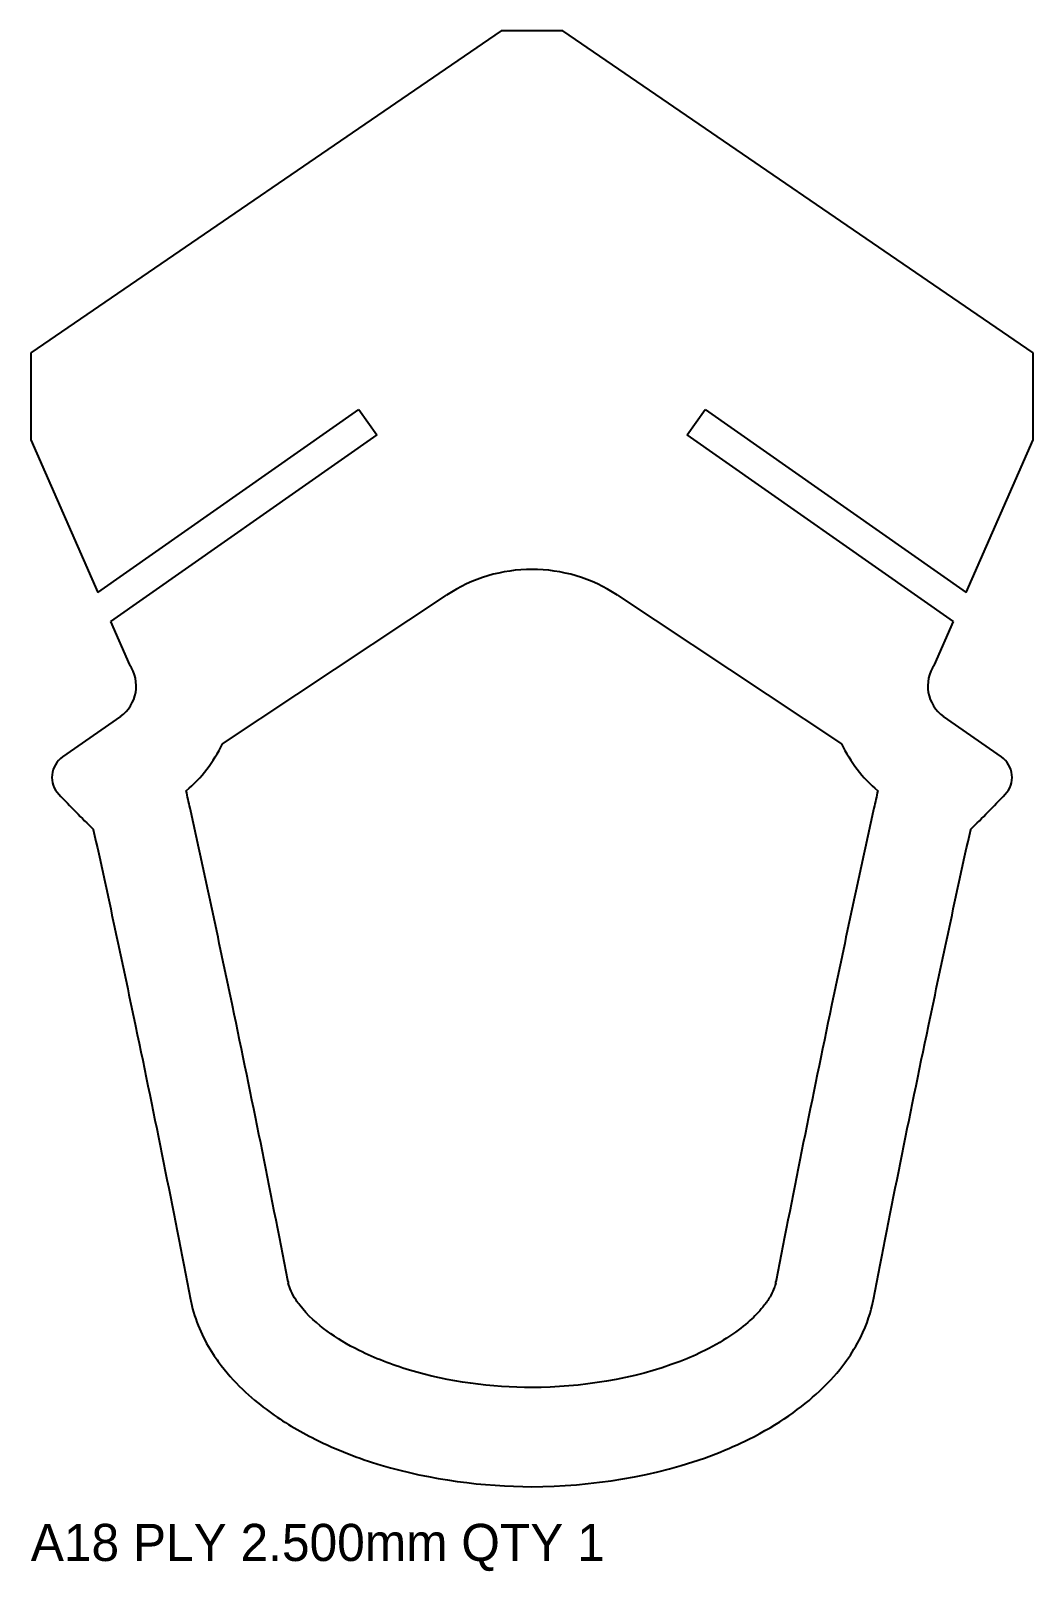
# Model space of a CAD drawing. Header units: millimetres. Extents: x 0 to 81, y -7 to 118.
import ezdxf

# ---------------------------------------------------------------- set-up
doc = ezdxf.new("R2010")
doc.units = ezdxf.units.MM
doc.layers.add('CUT', color=1, linetype='Continuous')
doc.layers.add('LABELS_NONCUT', color=3, linetype='Continuous')

msp = doc.modelspace()

# ---------------------------------------------------------------- linework, layer by layer
at = {"layer": 'CUT'}
for p, q in [((38, 117.59, 0), (0, 91.59, 0)), ((43, 117.59, 0), (38, 117.59, 0)), ((81, 91.59, 0), (43, 117.59, 0)), ((0, 91.59, 0), (0, 84.56, 0)), ((81, 84.56, 0), (81, 91.59, 0)), ((5.42, 72.23, 0), (26.51, 87, 0)), ((26.51, 87, 0), (27.95, 84.95, 0)), ((53.05, 84.95, 0), (54.49, 87, 0)), ((54.49, 87, 0), (75.58, 72.23, 0)), ((27.95, 84.95, 0), (6.44, 69.89, 0)), ((74.56, 69.89, 0), (53.05, 84.95, 0)), ((0, 84.56, 0), (5.42, 72.23, 0)), ((75.58, 72.23, 0), (81, 84.56, 0)), ((15.48, 60.01, 0), (33.59, 72.01, 0)), ((47.41, 72.01, 0), (65.52, 60.01, 0)), ((6.44, 69.89, 0), (7.98, 66.39, 0)), ((73.02, 66.39, 0), (74.56, 69.89, 0)), ((7.24, 62.21, 0), (2.57, 58.94, 0)), ((78.43, 58.94, 0), (73.76, 62.21, 0))]:
    msp.add_line(p, q, dxfattribs=at)
for centre, radius, start, end in [((40.5, 61.59, 0), 12.5, 416.4566, 483.5434), ((5.52, 64.67, 0), 3, -55, 35), ((75.48, 64.67, 0), 3, -215, -125), ((5.52, 64.67, 0), 11, -50.2376, -25.0975), ((75.48, 64.67, 0), 11, 205.0976, 230.2376), ((3.71, 57.3, 0), 2, 124.999, 223.5233), ((77.29, 57.3, 0), 2, -43.5233, 55.001), ((81.49, 131.14, 0), 109.24, 223.5141, 225.5997), ((-0.49, 131.14, 0), 109.24, -45.5997, -43.5141), ((23.68, 17.11, 0), 2.95, 189.9711, 193.0578), ((57.32, 17.11, 0), 2.95, -13.0575, -9.9713), ((23.68, 17.11, 0), 10.95, 190.4415, 193.0326), ((57.32, 17.11, 0), 10.95, -13.0326, -10.4415)]:
    msp.add_arc(centre, radius, start, end, dxfattribs=at)
for points, knots in [([(20.78, 16.6, 0), (20.77, 16.62, 0), (20.77, 16.63, 0), (20.77, 16.65, 0), (19.32, 24.14, 0), (17.86, 31.39, 0), (16.29, 38.86, 0), (15.17, 44.25, 0), (14.03, 49.5, 0), (12.87, 54.81, 0), (12.76, 55.28, 0), (12.66, 55.75, 0), (12.56, 56.22, 0)], [0, 0, 0, 0, 0.001144, 0.001144, 0.001144, 0.560906, 0.560906, 0.560906, 0.964202, 0.964202, 0.964202, 1, 1, 1, 1]), ([(68.44, 56.22, 0), (68.34, 55.75, 0), (68.24, 55.28, 0), (68.13, 54.81, 0), (66.97, 49.5, 0), (65.83, 44.25, 0), (64.71, 38.86, 0), (63.14, 31.39, 0), (61.68, 24.14, 0), (60.23, 16.65, 0), (60.23, 16.63, 0), (60.23, 16.62, 0), (60.22, 16.6, 0)], [0, 0, 0, 0, 0.035798, 0.035798, 0.035798, 0.439094, 0.439094, 0.439094, 0.998856, 0.998856, 0.998856, 1, 1, 1, 1]), ([(5.05, 53.09, 0), (6.22, 47.81, 0), (7.34, 42.58, 0), (8.46, 37.22, 0), (10.02, 29.79, 0), (11.47, 22.58, 0), (12.91, 15.13, 0)], [0, 0, 0, 0, 0.418766, 0.418766, 0.418766, 1, 1, 1, 1]), ([(68.09, 15.13, 0), (69.53, 22.58, 0), (70.98, 29.79, 0), (72.54, 37.22, 0), (73.66, 42.58, 0), (74.78, 47.81, 0), (75.95, 53.09, 0)], [0, 0, 0, 0, 0.581234, 0.581234, 0.581234, 1, 1, 1, 1]), ([(21.73, 14.66, 0), (21.63, 14.79, 0), (21.53, 14.93, 0), (21.44, 15.07, 0), (21.1, 15.59, 0), (20.9, 16.05, 0), (20.81, 16.44, 0), (20.81, 16.44, 0), (20.81, 16.45, 0), (20.81, 16.45, 0)], [0, 0, 0, 0, 0.218366, 0.218366, 0.218366, 0.999787, 0.999787, 0.999787, 1, 1, 1, 1]), ([(60.19, 16.45, 0), (60.19, 16.45, 0), (60.19, 16.44, 0), (60.19, 16.44, 0), (60.14, 16.23, 0), (60.07, 15.95, 0), (59.79, 15.45, 0), (59.64, 15.18, 0), (59.46, 14.91, 0), (59.27, 14.66, 0)], [0, 0, 0, 0, 0.000332, 0.000332, 0.000332, 0.647063, 0.647063, 0.647063, 1, 1, 1, 1]), ([(13.01, 14.64, 0), (13.36, 13.14, 0), (14, 11.82, 0), (14.74, 10.7, 0), (14.94, 10.38, 0), (15.16, 10.08, 0), (15.38, 9.79, 0)], [0, 0, 0, 0, 0.779291, 0.779291, 0.779291, 1, 1, 1, 1]), ([(26.54, 11, 0), (26.54, 11, 0), (26.54, 11, 0), (26.54, 11, 0), (25.59, 11.47, 0), (24.71, 12, 0), (23.95, 12.56, 0), (23.19, 13.11, 0), (22.35, 13.85, 0), (21.73, 14.66, 0)], [0, 0, 0, 0, 0.000252, 0.000252, 0.000252, 0.506041, 0.506041, 0.506041, 1, 1, 1, 1]), ([(59.27, 14.66, 0), (58.95, 14.24, 0), (58.59, 13.87, 0), (58.27, 13.56, 0), (57.43, 12.78, 0), (56.22, 11.87, 0), (54.46, 11, 0), (54.46, 11, 0), (54.46, 11, 0), (54.46, 11, 0)], [0, 0, 0, 0, 0.284425, 0.284425, 0.284425, 0.999806, 0.999806, 0.999806, 1, 1, 1, 1]), ([(65.62, 9.79, 0), (66.03, 10.32, 0), (66.43, 10.92, 0), (66.8, 11.59, 0), (67.46, 12.79, 0), (67.8, 13.84, 0), (67.99, 14.64, 0)], [0, 0, 0, 0, 0.354705, 0.354705, 0.354705, 1, 1, 1, 1]), ([(40.5, 8, 0), (37.26, 8.02, 0), (33.77, 8.46, 0), (30.59, 9.42, 0), (29.17, 9.84, 0), (27.79, 10.38, 0), (26.54, 11, 0), (26.54, 11, 0), (26.54, 11, 0), (26.54, 11, 0)], [0, 0, 0, 0, 0.69144, 0.69144, 0.69144, 0.999882, 0.999882, 0.999882, 1, 1, 1, 1]), ([(54.46, 11, 0), (54.46, 11, 0), (54.46, 11, 0), (54.46, 11, 0), (53.86, 10.7, 0), (53.2, 10.4, 0), (52.46, 10.12, 0), (48.72, 8.67, 0), (44.38, 8.03, 0), (40.5, 8, 0)], [0, 0, 0, 0, 0.00013, 0.00013, 0.00013, 0.16386, 0.16386, 0.16386, 1, 1, 1, 1]), ([(15.38, 9.79, 0), (16.64, 8.15, 0), (18.08, 6.94, 0), (19.23, 6.1, 0), (20.4, 5.24, 0), (21.66, 4.49, 0), (22.98, 3.84, 0)], [0, 0, 0, 0, 0.494663, 0.494663, 0.494663, 1, 1, 1, 1]), ([(58.02, 3.84, 0), (60.44, 5.04, 0), (62.31, 6.39, 0), (63.73, 7.72, 0), (64.3, 8.25, 0), (64.97, 8.94, 0), (65.62, 9.79, 0)], [0, 0, 0, 0, 0.714599, 0.714599, 0.714599, 1, 1, 1, 1]), ([(22.98, 3.84, 0), (24.69, 2.98, 0), (26.49, 2.29, 0), (28.3, 1.75, 0), (32.36, 0.54, 0), (36.58, 0.02, 0), (40.5, 0, 0)], [0, 0, 0, 0, 0.307436, 0.307436, 0.307436, 1, 1, 1, 1]), ([(40.5, 0, 0), (45.18, 0.03, 0), (50.44, 0.76, 0), (55.35, 2.66, 0), (56.31, 3.03, 0), (57.2, 3.43, 0), (58.02, 3.84, 0)], [0, 0, 0, 0, 0.836808, 0.836808, 0.836808, 1, 1, 1, 1])]:
    msp.add_open_spline(points, degree=3, knots=knots, dxfattribs=at)

# ---------------------------------------------------------------- texts
at = {"layer": 'LABELS_NONCUT'}
msp.add_text('A18 PLY 2.500mm QTY 1', height=3, dxfattribs=at).set_placement((0, -6))

doc.saveas('drawing.dxf')
